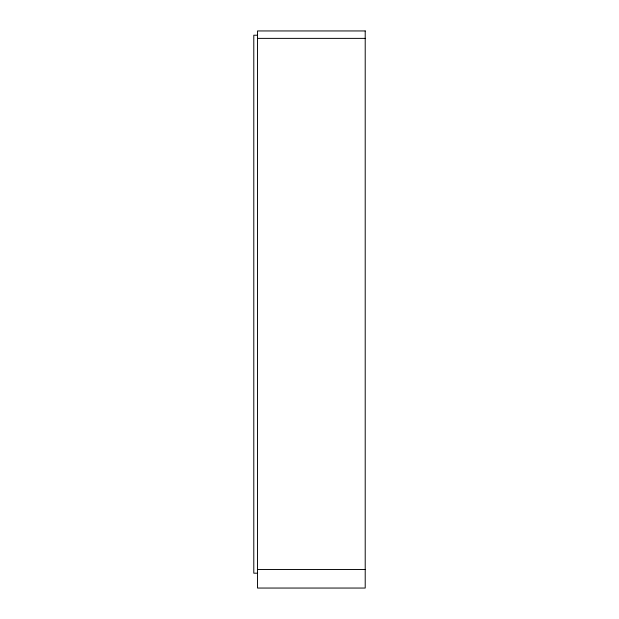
<?xml version="1.0" encoding="UTF-8"?>
<svg xmlns="http://www.w3.org/2000/svg" width="619" height="619" viewBox="0 0 619 619"><rect width="100%" height="100%" fill="white"/><g stroke="black" fill="none" stroke-linecap="round" stroke-linejoin="round"><path stroke-width="0.93" d="M257.504 35.221L253.79 35.221L253.79 573.194L257.504 573.194M257.504 38.378L365.21 38.378M257.504 569.48L365.21 569.48M365.21 30.95L257.504 30.95L257.504 588.05L365.21 588.05L365.21 30.95"/></g></svg>
